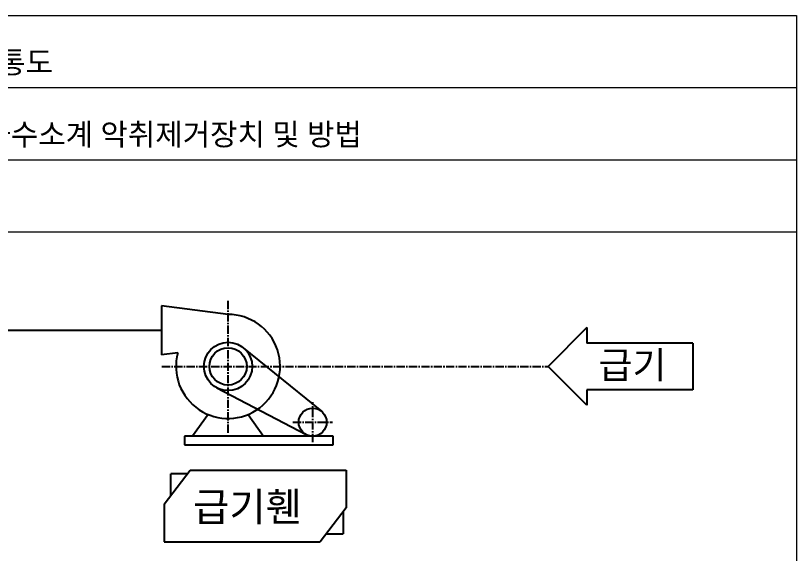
# Model space of a CAD drawing. Header units: millimetres. Extents: x 169673 to 334584, y 156879 to 224061.
# Drawn here: x 189085 to 191928, y 161857 to 163815 of the extents above; entities that cross this region are included whole.
import ezdxf

# ---------------------------------------------------------------- set-up
doc = ezdxf.new("R2010")
doc.units = ezdxf.units.MM
doc.header["$LTSCALE"] = 40
doc.header["$MEASUREMENT"] = 0
doc.linetypes.add('CENTER2', pattern=[1.125, 0.75, -0.125, 0.125, -0.125])
doc.layers.get('0').update_dxf_attribs({"linetype": 'CONTINUOUS'})
for name, color, linetype in [('A-XXXX-TXT2', 3, 'CONTINUOUS'), ('DUCT', 4, 'CONTINUOUS'), ('WL', 5, 'CONTINUOUS'), ('장비', 5, 'CONTINUOUS')]:
    doc.layers.add(name, color=color, linetype=linetype)
doc.styles.add('맑은 고딕', font='malgun.ttf')

msp = doc.modelspace()

# ---------------------------------------------------------------- linework, layer by layer
at = {"linetype": 'Continuous', "lineweight": 15}
for p, q in [((187475.5, 163553.1), (191927.9, 163553.1)), ((187475.5, 163290.6), (191927.9, 163290.6)), ((187475.5, 163028.2), (191927.9, 163028.2))]:
    msp.add_line(p, q, dxfattribs=at)
at = {"color": 1, "linetype": 'CENTER2'}
for p, q in [((189858.5, 162296.6, 0), (189858.5, 162779.1, 0)), ((189617.3, 162537.9, 0), (191023.7, 162537.9, 0)), ((190166.6, 162262.7, 0), (190166.6, 162407.4, 0)), ((190094.3, 162335, 0), (190239, 162335, 0))]:
    msp.add_line(p, q, dxfattribs=at)
at = {"color": 3}
for p, q in [((189626.1, 162036.2), (189721.1, 162159.8)), ((189711.1, 162146.7), (189650.7, 162146.7)), ((189650.7, 162068.2), (189650.7, 162146.7)), ((189721.1, 162159.8), (190288.9, 162159.8)), ((190288.9, 162159.8), (190288.9, 162023)), ((189626.1, 162036.2), (189626.1, 161899.4)), ((190288.9, 162023), (190193.8, 161899.4)), ((190277.6, 162008.4), (190277.6, 161928.3)), ((190216.1, 161928.3), (190277.6, 161928.3)), ((189626.1, 161899.4), (190193.8, 161899.4))]:
    msp.add_line(p, q, dxfattribs=at)
at = {"linetype": 'Continuous', "lineweight": 15}
msp.add_lwpolyline([(187475.5, 163815.5), (191927.9, 163815.5), (191927.9, 159898.8), (187475.5, 159898.8)], close=True, dxfattribs=at)
at = {"layer": 'DUCT'}
msp.add_line((189616.5, 162669.3, 0), (188654, 162669.3, 0), dxfattribs=at)
at = {"layer": 'WL', "color": 2}
for p, q in [((191165.3, 162679.5, 0), (191023.7, 162537.9, 0)), ((191165.3, 162679.5, 0), (191165.3, 162623, 0)), ((191550.9, 162623, 0), (191165.3, 162623, 0)), ((191550.9, 162623, 0), (191550.9, 162452.8, 0)), ((191165.3, 162396.3, 0), (191023.7, 162537.9, 0)), ((191550.9, 162452.8, 0), (191165.3, 162452.8, 0)), ((191165.3, 162452.8, 0), (191165.3, 162396.3, 0))]:
    msp.add_line(p, q, dxfattribs=at)
at = {"layer": '장비'}
for p, q in [((189616.5, 162759, 0), (189616.5, 162579.6, 0)), ((189858.5, 162727.4, 0), (189616.5, 162759, 0)), ((189914, 162606.1, 0), (190198.8, 162374.6, 0)), ((189675.5, 162587.3, 0), (189616.5, 162579.6, 0)), ((189817.8, 162460, 0), (190143, 162289.9, 0)), ((189785.6, 162362.9, 0), (189729.5, 162284.1, 0)), ((189931.4, 162362.9, 0), (189987.5, 162284.1, 0)), ((189699.6, 162284.1, 0), (189699.6, 162252.4, 0)), ((190241, 162284.1, 0), (189699.6, 162284.1, 0)), ((190241, 162252.4, 0), (190241, 162284.1, 0)), ((189699.6, 162252.4, 0), (190241, 162252.4, 0))]:
    msp.add_line(p, q, dxfattribs=at)
for centre, radius in [((189858.5, 162537.9, 0), 87.9), ((189858.5, 162537.9, 0), 67.9), ((190166.6, 162335, 0), 50.9)]:
    msp.add_circle(centre, radius, dxfattribs=at)
msp.add_arc((189858.5, 162537.9, 0), 189.5, 164.8814, 90, dxfattribs=at)

# ---------------------------------------------------------------- texts
at = {"layer": 'A-XXXX-TXT2', "style": '맑은 고딕'}
for s, height, p in [('급배기 및 오존 탈취 시스템 계통도', 79.522, (187689.5, 163605.7)), ('초미세기포 오존을 이용한 황화수소계 악취제거장치 및 방법', 79.522, (187689.5, 163343.3)), ('급기', 98.59, (191207.5, 162493.8, 0)), ('급기휀', 105.26, (189731.4, 161974.1))]:
    msp.add_text(s, height=height, dxfattribs=at).set_placement(p)

doc.saveas('drawing.dxf')
